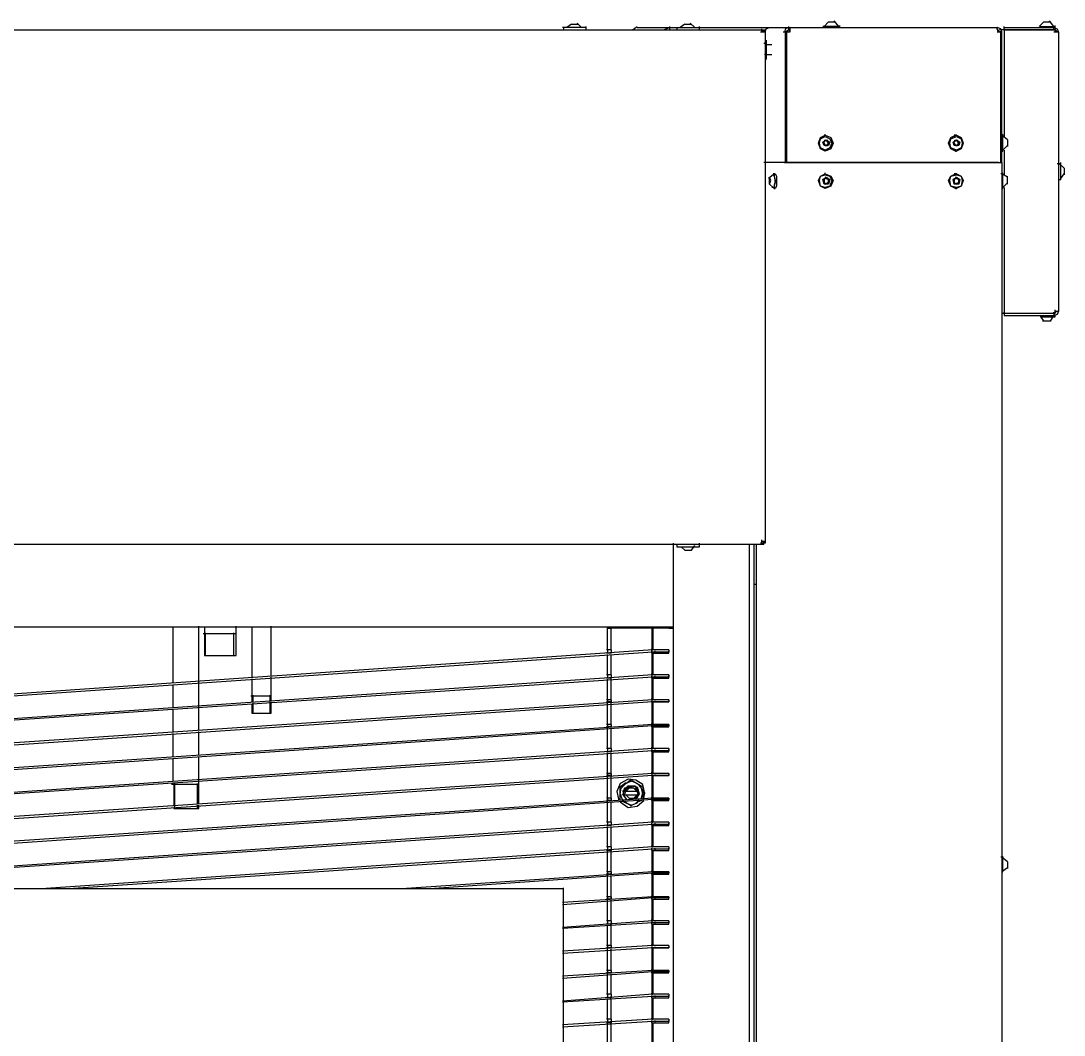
# Model space of a CAD drawing. Header units: inches. Extents: x 144 to 9879, y -166 to 6992.
# Drawn here: x 3281 to 4384, y 2028 to 3100 of the extents above; entities that cross this region are included whole.
import ezdxf

# ---------------------------------------------------------------- set-up
doc = ezdxf.new("R2010")
doc.units = ezdxf.units.IN
doc.header["$MEASUREMENT"] = 0

msp = doc.modelspace()

# ---------------------------------------------------------------- linework, layer by layer
at = {"color": 7}
for points in [[(4145.6, 3094.1), (4140.9, 3100.1)], [(4373.2, 3094.1), (4368.4, 3100.1)], [(2357.4, 3090.5), (4064.2, 3090.5)], [(3878.5, 3092.9), (3853.4, 3092.9)], [(3854.6, 3092.9), (3854.6, 3090.5)], [(3863, 3096.5), (3858.2, 3092.9)], [(3863, 3096.5), (3870.2, 3096.5)], [(3873.8, 3092.9), (3869, 3097.7)], [(3878.5, 3090.5), (3878.5, 3094.1)], [(3927.7, 3090.5), (3932.4, 3094.1)], [(3932.4, 3092.9), (3967.2, 3092.9)], [(3967.2, 3092.9), (3961.2, 3090.5)], [(3967.2, 3090.5), (3967.2, 3094.1)], [(3967.2, 3092.9), (3974.4, 3092.9)], [(3974.4, 3092.9), (3998.3, 3092.9)], [(3974.4, 3092.9), (3974.4, 3090.5)], [(3982.8, 3096.5), (3978, 3092.9)], [(3982.8, 3096.5), (3989.9, 3096.5)], [(3993.5, 3092.9), (3988.7, 3097.7)], [(3998.3, 3090.5), (3998.3, 3094.1)], [(3998.3, 3092.9), (4072.6, 3092.9)], [(4064.2, 3088.1), (4064.2, 3091.7)], [(4064.2, 3090.5), (4066.6, 3090.5)], [(4064.2, 3089.3), (4066.6, 3089.3)], [(4067.8, 3089.3), (4065.4, 3089.3)], [(4066.6, 3090.5), (4069, 3090.5)], [(4066.6, 3090.5), (4066.6, 3089.3)], [(4066.6, 3089.3), (4066.6, 3088.1)], [(4066.6, 3089.3), (4066.6, 3088.1)], [(4067.8, 3088.1), (4069, 3091.7), (4072.6, 3092.9)], [(4067.8, 3089.3), (4067.8, 3088.1)], [(4072.6, 3092.9), (4092.9, 3092.9)], [(4092.9, 3092.9), (4089.4, 3091.7), (4088.2, 3088.1)], [(4092.9, 3090.5), (4089.4, 3088.1)], [(4089.4, 2950.3), (4089.4, 3089.3)], [(4090.6, 3088.1), (4090.6, 3089.3)], [(4090.6, 2950.3), (4090.6, 3089.3)], [(4092.9, 3090.5), (4092.9, 3094.1)], [(4092.9, 3092.9), (4313.3, 3092.9)], [(4092.9, 3092.9), (4094.1, 3091.7), (4094.1, 3088.1)], [(4092.9, 3090.5), (4094.1, 3088.1)], [(4146.8, 3094.1), (4128.9, 3094.1)], [(4134.9, 3098.9), (4130.1, 3094.1)], [(4130.1, 3094.1), (4130.1, 3092.9)], [(4134.9, 3098.9), (4142.1, 3098.9)], [(4146.8, 3092.9), (4146.8, 3095.3)], [(4318.1, 3088.1), (4316.9, 3091.7), (4313.3, 3092.9)], [(4314.5, 3088.1), (4313.3, 3091.7), (4313.3, 3092.9)], [(4315.7, 3088.1), (4313.3, 3091.7)], [(4314.5, 3090.5), (4314.5, 3088.1)], [(4320.5, 3090.5), (4315.7, 3090.5)], [(4316.9, 2950.3), (4316.9, 3089.3)], [(4318.1, 2950.3), (4318.1, 3089.3)], [(4374.4, 3090.5), (4319.3, 3090.5)], [(4320.5, 3090.5), (4320.5, 3094.1)], [(4320.5, 3092.9), (4373.2, 3092.9)], [(4320.5, 3090.5), (4320.5, 3091.7)], [(4320.5, 3090.5), (4320.5, 2977.9)], [(4320.5, 3090.5), (4320.5, 2977.9)], [(4320.5, 3090.5), (4373.2, 3090.5)], [(4362.4, 3098.9), (4357.7, 3094.1)], [(4358.9, 3094.1), (4374.4, 3094.1)], [(4358.9, 3094.1), (4358.9, 3092.9)], [(4362.4, 3098.9), (4369.6, 3098.9)], [(4373.2, 3090.5), (4373.2, 3094.1)], [(4373.2, 3092.9), (4376.8, 3091.7), (4378, 3088.1)], [(4373.2, 3092.9), (4374.4, 3092.9)], [(4373.2, 3090.5), (4373.2, 3091.7)], [(4375.6, 3089.3), (4373.2, 3091.7)], [(4374.4, 3092.9), (4374.4, 3095.3)], [(4374.4, 3088.1), (4374.4, 3091.7)], [(4374.4, 3090.5), (4376.8, 3088.1)], [(4067.8, 3088.1), (4063, 3088.1)], [(4067.8, 3088.1), (4067.8, 3076.1)], [(4067.8, 3088.1), (4067.8, 2550.3)], [(4069, 3060.5), (4069, 3079.7)], [(4069, 3079.7), (4069, 3077.3)], [(4069, 3078.5), (4069, 3079.7)], [(4089.4, 3088.1), (4087, 3088.1)], [(4094.1, 3088.1), (4089.4, 3088.1)], [(4089.4, 3088.1), (4090.6, 3088.1)], [(4090.6, 3088.1), (4090.6, 2950.3)], [(4090.6, 3088.1), (4090.6, 2950.3)], [(4316.9, 3088.1), (4313.3, 3088.1)], [(4318.1, 3088.1), (4315.7, 3088.1)], [(4378, 3088.1), (4373.2, 3088.1)], [(4378, 3088.1), (4378, 2793.4)], [(4069, 3076.1), (4066.6, 3076.1)], [(4067.8, 3076.1), (4067.8, 3077.3)], [(4075, 3074.9), (4067.8, 3074.9)], [(4069, 3077.3), (4069, 3074.9)], [(4069, 3074.9), (4069, 3070.1)], [(4069, 3070.1), (4069, 3064.1)], [(4067.8, 3064.1), (4067.8, 3065.3)], [(4067.8, 3064.1), (4067.8, 2950.3)], [(4075, 3064.1), (4067.8, 3064.1)], [(4067.8, 3064.1), (4069, 3062.9)], [(4069, 3064.1), (4069, 3061.7)], [(4069, 3061.7), (4069, 3059.3)], [(4069, 3060.5), (4069, 3061.7)], [(4090.6, 2991.1), (4090.6, 2992.3)], [(4090.6, 2988.7), (4090.6, 2989.9)], [(4090.6, 2988.7), (4090.6, 2989.9)], [(4131.3, 2979.1), (4137.3, 2976.7), (4139.7, 2970.7), (4137.3, 2964.7), (4131.3, 2962.3), (4126.5, 2964.7), (4124.1, 2970.7), (4126.5, 2976.7), (4131.3, 2979.1)], [(4131.3, 2962.3), (4126.5, 2964.7), (4124.1, 2970.7), (4126.5, 2976.7), (4131.3, 2979.1)], [(4131.3, 2979.1), (4131.3, 2980.3)], [(4270.2, 2979.1), (4275, 2976.7), (4277.4, 2970.7), (4275, 2964.7), (4270.2, 2962.3), (4264.2, 2964.7), (4261.8, 2970.7), (4264.2, 2976.7), (4270.2, 2979.1)], [(4269, 2962.3), (4264.2, 2964.7), (4261.8, 2970.7), (4264.2, 2976.7), (4269, 2979.1)], [(4270.2, 2979.1), (4267.8, 2979.1)], [(4319.3, 2979.1), (4316.9, 2979.1)], [(4324.1, 2974.3), (4318.1, 2979.1)], [(4319.3, 2962.3), (4319.3, 2980.3)], [(4131.3, 2963.5), (4126.5, 2965.9), (4125.3, 2970.7), (4126.5, 2975.5), (4131.3, 2977.9), (4136.1, 2975.5), (4138.5, 2970.7), (4136.1, 2965.9), (4131.3, 2963.5)], [(4132.5, 2974.3), (4136.1, 2971.9), (4134.9, 2968.3), (4130.1, 2968.3), (4128.9, 2971.9), (4132.5, 2974.3)], [(4131.3, 2973.1), (4128.9, 2970.7)], [(4131.3, 2973.1), (4128.9, 2970.7)], [(4133.7, 2973.1), (4130.1, 2973.1)], [(4133.7, 2973.1), (4130.1, 2973.1)], [(4130.1, 2970.7), (4130.1, 2971.9)], [(4130.1, 2970.7), (4131.3, 2968.3)], [(4130.1, 2970.7), (4131.3, 2968.3)], [(4131.3, 2973.1), (4131.3, 2974.3)], [(4131.3, 2968.3), (4131.3, 2969.5)], [(4131.3, 2968.3), (4133.7, 2968.3)], [(4131.3, 2968.3), (4133.7, 2968.3)], [(4134.9, 2970.7), (4132.5, 2974.3)], [(4134.9, 2970.7), (4132.5, 2974.3)], [(4134.9, 2970.7), (4132.5, 2968.3)], [(4133.7, 2973.1), (4133.7, 2974.3)], [(4133.7, 2973.1), (4133.7, 2974.3)], [(4133.7, 2973.1), (4134.9, 2970.7)], [(4133.7, 2968.3), (4134.9, 2971.9)], [(4133.7, 2968.3), (4134.9, 2971.9)], [(4133.7, 2968.3), (4133.7, 2969.5)], [(4133.7, 2968.3), (4133.7, 2969.5)], [(4134.9, 2970.7), (4134.9, 2971.9)], [(4134.9, 2970.7), (4134.9, 2971.9)], [(4134.9, 2970.7), (4134.9, 2971.9)], [(4134.9, 2970.7), (4134.9, 2971.9)], [(4270.2, 2963.5), (4264.2, 2965.9), (4263, 2970.7), (4264.2, 2975.5), (4270.2, 2977.9), (4275, 2975.5), (4276.2, 2970.7), (4275, 2965.9), (4270.2, 2963.5)], [(4270.2, 2974.3), (4273.8, 2971.9), (4272.6, 2968.3), (4267.8, 2968.3), (4266.6, 2971.9), (4270.2, 2974.3)], [(4269, 2973.1), (4266.6, 2970.7)], [(4269, 2973.1), (4266.6, 2970.7)], [(4271.4, 2973.1), (4267.8, 2973.1)], [(4271.4, 2973.1), (4267.8, 2973.1)], [(4267.8, 2970.7), (4267.8, 2971.9)], [(4267.8, 2970.7), (4269, 2968.3)], [(4267.8, 2970.7), (4269, 2968.3)], [(4269, 2973.1), (4269, 2974.3)], [(4269, 2968.3), (4269, 2969.5)], [(4269, 2968.3), (4271.4, 2968.3)], [(4269, 2968.3), (4271.4, 2968.3)], [(4272.6, 2970.7), (4270.2, 2974.3)], [(4272.6, 2970.7), (4270.2, 2974.3)], [(4272.6, 2970.7), (4270.2, 2968.3)], [(4271.4, 2973.1), (4271.4, 2974.3)], [(4271.4, 2973.1), (4271.4, 2974.3)], [(4271.4, 2973.1), (4272.6, 2970.7)], [(4271.4, 2968.3), (4272.6, 2971.9)], [(4271.4, 2968.3), (4272.6, 2971.9)], [(4271.4, 2968.3), (4271.4, 2969.5)], [(4271.4, 2968.3), (4271.4, 2969.5)], [(4272.6, 2970.7), (4272.6, 2971.9)], [(4272.6, 2970.7), (4272.6, 2971.9)], [(4272.6, 2970.7), (4272.6, 2971.9)], [(4272.6, 2970.7), (4272.6, 2971.9)], [(4319.3, 2963.5), (4324.1, 2968.3)], [(4324.1, 2974.3), (4324.1, 2967.1)], [(4131.3, 2962.3), (4131.3, 2963.5)], [(4269, 2962.3), (4270.2, 2962.3)], [(4318.1, 2962.3), (4319.3, 2962.3)], [(4320.5, 2963.5), (4320.5, 2937.2)], [(4320.5, 2963.5), (4320.5, 2937.2)], [(4088.2, 2950.3), (4066.6, 2950.3)], [(4089.4, 2950.3), (4087, 2950.3)], [(4094.1, 2950.3), (4088.2, 2950.3)], [(4088.2, 2950.3), (4089.4, 2950.3)], [(4089.4, 2950.3), (4090.6, 2950.3)], [(4090.6, 2950.3), (4090.6, 2951.5)], [(4090.6, 2950.3), (4316.9, 2950.3)], [(4314.5, 2950.3), (4092.9, 2950.3)], [(4314.5, 2950.3), (4318.1, 2950.3)], [(4318.1, 2950.3), (4318.1, 2951.5)], [(4318.1, 2950.3), (4318.1, 1466.3)], [(4380.4, 2949.1), (4376.8, 2949.1)], [(4384, 2944.3), (4379.2, 2949.1)], [(4380.4, 2932.4), (4380.4, 2950.3)], [(4076.2, 2937.2), (4071.4, 2933.6)], [(4072.6, 2933.6), (4072.6, 2934.8)], [(4072.6, 2933.6), (4072.6, 2934.8)], [(4072.6, 2933.6), (4072.6, 2934.8)], [(4072.6, 2931.2), (4072.6, 2934.8)], [(4072.6, 2933.6), (4072.6, 2934.8)], [(4072.6, 2934.8), (4072.6, 2933.6)], [(4072.6, 2927.6), (4072.6, 2927.6), (4073.8, 2931.2), (4072.6, 2934.8)], [(4076.2, 2937.2), (4077.4, 2938.4), (4077.4, 2936), (4078.6, 2930), (4077.4, 2925.2), (4077.4, 2922.8)], [(4078.6, 2938.4), (4076.2, 2938.4)], [(4076.2, 2937.2), (4077.4, 2936), (4078.6, 2931.2), (4077.4, 2926.4), (4077.4, 2924)], [(4078.6, 2938.4), (4079.8, 2936), (4079.8, 2925.2), (4078.6, 2922.8)], [(4131.3, 2938.4), (4137.3, 2936), (4139.7, 2931.2), (4137.3, 2925.2), (4131.3, 2922.8), (4126.5, 2925.2), (4124.1, 2931.2), (4126.5, 2936), (4131.3, 2938.4)], [(4131.3, 2922.8), (4126.5, 2925.2), (4124.1, 2931.2), (4126.5, 2936), (4131.3, 2938.4)], [(4131.3, 2924), (4126.5, 2925.2), (4125.3, 2931.2), (4126.5, 2936), (4131.3, 2937.2), (4136.1, 2936), (4138.5, 2931.2), (4136.1, 2925.2), (4131.3, 2924)], [(4132.5, 2934.8), (4136.1, 2932.4), (4134.9, 2927.6), (4130.1, 2927.6), (4128.9, 2932.4), (4132.5, 2934.8)], [(4131.3, 2938.4), (4131.3, 2939.6)], [(4134.9, 2932.4), (4131.3, 2934.8)], [(4134.9, 2932.4), (4131.3, 2934.8)], [(4132.5, 2933.6), (4132.5, 2934.8)], [(4132.5, 2933.6), (4132.5, 2934.8)], [(4270.2, 2938.4), (4275, 2936), (4277.4, 2931.2), (4275, 2925.2), (4270.2, 2922.8), (4264.2, 2925.2), (4261.8, 2931.2), (4264.2, 2936), (4270.2, 2938.4)], [(4269, 2922.8), (4264.2, 2925.2), (4261.8, 2931.2), (4264.2, 2936), (4269, 2938.4)], [(4270.2, 2924), (4264.2, 2925.2), (4263, 2931.2), (4264.2, 2936), (4270.2, 2937.2), (4275, 2936), (4276.2, 2931.2), (4275, 2925.2), (4270.2, 2924)], [(4270.2, 2934.8), (4273.8, 2932.4), (4272.6, 2927.6), (4267.8, 2927.6), (4266.6, 2932.4), (4270.2, 2934.8)], [(4270.2, 2938.4), (4267.8, 2938.4)], [(4272.6, 2932.4), (4269, 2934.8)], [(4272.6, 2932.4), (4269, 2934.8)], [(4270.2, 2933.6), (4270.2, 2934.8)], [(4270.2, 2933.6), (4270.2, 2934.8)], [(4319.3, 2938.4), (4316.9, 2938.4)], [(4324.1, 2934.8), (4318.1, 2938.4)], [(4319.3, 2922.8), (4319.3, 2939.6)], [(4324.1, 2927.6), (4324.1, 2936)], [(4380.4, 2933.6), (4384, 2938.4)], [(4384, 2944.3), (4384, 2937.2)], [(4072.6, 2933.6), (4072.6, 2931.2)], [(4072.6, 2933.6), (4072.6, 2931.2)], [(4072.6, 2931.2), (4072.6, 2932.4)], [(4072.6, 2931.2), (4072.6, 2932.4)], [(4072.6, 2931.2), (4072.6, 2932.4)], [(4072.6, 2931.2), (4072.6, 2932.4)], [(4072.6, 2927.6), (4072.6, 2932.4)], [(4072.6, 2931.2), (4072.6, 2927.6)], [(4072.6, 2931.2), (4072.6, 2927.6)], [(4072.6, 2927.6), (4072.6, 2928.8)], [(4072.6, 2927.6), (4072.6, 2928.8)], [(4072.6, 2927.6), (4072.6, 2928.8)], [(4072.6, 2927.6), (4072.6, 2928.8)], [(4072.6, 2927.6), (4072.6, 2928.8)], [(4072.6, 2927.6), (4076.2, 2924)], [(4077.4, 2922.8), (4075, 2925.2)], [(4077.4, 2924), (4075, 2924)], [(4132.5, 2933.6), (4128.9, 2932.4)], [(4132.5, 2933.6), (4128.9, 2932.4)], [(4130.1, 2932.4), (4130.1, 2933.6)], [(4130.1, 2932.4), (4130.1, 2928.8)], [(4130.1, 2932.4), (4130.1, 2928.8)], [(4130.1, 2928.8), (4130.1, 2930)], [(4130.1, 2928.8), (4132.5, 2927.6)], [(4130.1, 2928.8), (4132.5, 2927.6)], [(4134.9, 2928.8), (4131.3, 2927.6)], [(4131.3, 2922.8), (4131.3, 2924)], [(4132.5, 2933.6), (4134.9, 2932.4)], [(4132.5, 2927.6), (4134.9, 2930)], [(4132.5, 2927.6), (4134.9, 2930)], [(4132.5, 2927.6), (4132.5, 2928.8)], [(4134.9, 2932.4), (4134.9, 2933.6)], [(4134.9, 2932.4), (4134.9, 2933.6)], [(4134.9, 2932.4), (4134.9, 2933.6)], [(4134.9, 2932.4), (4134.9, 2933.6)], [(4134.9, 2928.8), (4134.9, 2933.6)], [(4134.9, 2928.8), (4134.9, 2933.6)], [(4134.9, 2932.4), (4134.9, 2928.8)], [(4134.9, 2928.8), (4134.9, 2930)], [(4134.9, 2928.8), (4134.9, 2930)], [(4134.9, 2928.8), (4134.9, 2930)], [(4134.9, 2928.8), (4134.9, 2930)], [(4270.2, 2933.6), (4266.6, 2932.4)], [(4270.2, 2933.6), (4266.6, 2932.4)], [(4267.8, 2932.4), (4267.8, 2933.6)], [(4267.8, 2932.4), (4267.8, 2928.8)], [(4267.8, 2932.4), (4267.8, 2928.8)], [(4267.8, 2928.8), (4267.8, 2930)], [(4267.8, 2928.8), (4270.2, 2927.6)], [(4267.8, 2928.8), (4270.2, 2927.6)], [(4272.6, 2928.8), (4269, 2927.6)], [(4270.2, 2933.6), (4272.6, 2932.4)], [(4270.2, 2927.6), (4272.6, 2930)], [(4270.2, 2927.6), (4272.6, 2930)], [(4270.2, 2927.6), (4270.2, 2928.8)], [(4272.6, 2932.4), (4272.6, 2933.6)], [(4272.6, 2932.4), (4272.6, 2933.6)], [(4272.6, 2932.4), (4272.6, 2933.6)], [(4272.6, 2932.4), (4272.6, 2933.6)], [(4272.6, 2928.8), (4272.6, 2933.6)], [(4272.6, 2928.8), (4272.6, 2933.6)], [(4272.6, 2932.4), (4272.6, 2928.8)], [(4272.6, 2928.8), (4272.6, 2930)], [(4272.6, 2928.8), (4272.6, 2930)], [(4272.6, 2928.8), (4272.6, 2930)], [(4272.6, 2928.8), (4272.6, 2930)], [(4319.3, 2924), (4324.1, 2928.8)], [(4320.5, 2924), (4320.5, 2791)], [(4320.5, 2924), (4320.5, 2791)], [(4378, 2932.4), (4380.4, 2932.4)], [(4077.4, 2922.8), (4078.6, 2922.8)], [(4269, 2922.8), (4270.2, 2922.8)], [(4318.1, 2922.8), (4319.3, 2922.8)], [(4318.1, 2791), (4320.5, 2791)], [(4320.5, 2791), (4320.5, 2792.2)], [(4320.5, 2791), (4320.5, 2788.6)], [(4320.5, 2791), (4373.2, 2791)], [(4320.5, 2791), (4374.4, 2791)], [(4378, 2793.4), (4376.8, 2789.8), (4373.2, 2788.6)], [(4376.8, 2793.4), (4373.2, 2791)], [(4373.2, 2791), (4373.2, 2792.2)], [(4373.2, 2791), (4373.2, 2788.6)], [(4374.4, 2791), (4374.4, 2794.6)], [(4374.4, 2793.4), (4378, 2793.4)], [(4374.4, 2791), (4375.6, 2793.4)], [(4320.5, 2788.6), (4373.2, 2788.6)], [(4358.9, 2788.6), (4358.9, 2787.4)], [(4358.9, 2787.4), (4374.4, 2787.4)], [(4358.9, 2787.4), (4362.4, 2782.6)], [(4369.6, 2782.6), (4361.2, 2782.6)], [(4369.6, 2782.6), (4373.2, 2788.6)], [(4373.2, 2788.6), (4374.4, 2788.6)], [(4374.4, 2787.4), (4374.4, 2789.8)], [(4064.2, 2546.7), (4064.2, 2551.5)], [(4064.2, 2550.3), (4067.8, 2550.3)], [(4066.6, 2550.3), (4066.6, 2547.9)], [(4066.6, 2546.7), (4066.6, 2549.1)], [(4067.8, 2550.3), (4067.8, 2547.9)], [(4064.2, 2546.7), (2356.2, 2546.7)], [(3970.8, 2466.4), (3970.8, 2547.9)], [(3974.4, 2546.7), (3974.4, 2544.3)], [(3974.4, 2544.3), (3998.3, 2544.3)], [(3979.2, 2544.3), (3982.8, 2540.7)], [(3982.8, 2540.7), (3989.9, 2540.7)], [(3989.9, 2540.7), (3993.5, 2545.5)], [(3998.3, 2544.3), (3998.3, 2547.9)], [(4051, 2546.7), (4051, 1418.4)], [(4055.8, 2546.7), (4055.8, 1418.4)], [(4058.2, 2546.7), (4058.2, 1466.3)], [(4066.6, 2547.9), (4063, 2547.9)], [(4066.6, 2546.7), (4063, 2546.7)], [(4067.8, 2547.9), (4065.4, 2547.9)], [(4055.8, 2504.8), (4058.2, 2504.8)], [(3468.9, 2401.8), (3468.9, 2460.4)], [(3508.4, 2452.1), (3508.4, 2460.4)], [(3545.6, 2407.7), (3545.6, 2460.4)], [(3970.8, 2459.2), (3970.8, 2467.6)], [(3970.8, 1418.4), (3970.8, 2460.4)], [(3970.8, 2459.2), (738, 2459.2)], [(3441.4, 2459.2), (3441.4, 2400.6)], [(3508.4, 2452.1), (3473.7, 2452.1)], [(3474.9, 2459.2), (3474.9, 2452.1)], [(3474.9, 2452.1), (3474.9, 2429.3)], [(3476.1, 2429.3), (3476.1, 2453.3)], [(3506, 2429.3), (3506, 2453.3)], [(3508.4, 2429.3), (3508.4, 2453.3)], [(3525.2, 2459.2), (3525.2, 2405.4)], [(3901.3, 2435.3), (3901.3, 2459.2)], [(3901.3, 2458.1), (3904.9, 2458.1)], [(3908.5, 2458.1), (3903.7, 2458.1)], [(3904.9, 2435.3), (3904.9, 2459.2)], [(3944.4, 2458.1), (3907.3, 2458.1)], [(3948, 2458.1), (3943.2, 2458.1)], [(3949.2, 2458.1), (3946.8, 2458.1)], [(3948, 2458.1), (3948, 2435.3)], [(3966, 2458.1), (3948, 2458.1)], [(3949.2, 2458.1), (3949.2, 2435.3)], [(3966, 2458.1), (3970.8, 2458.1)], [(3949.2, 2435.3), (3185, 2382.6)], [(3949.2, 2432.9), (3185, 2380.2)], [(3474.9, 2429.3), (3508.4, 2429.3)], [(3904.9, 2435.3), (3900.1, 2435.3)], [(3904.9, 2431.7), (3900.1, 2431.7)], [(3901.3, 2435.3), (3901.3, 2431.7)], [(3901.3, 2431.7), (3901.3, 2432.9)], [(3901.3, 2408.9), (3901.3, 2430.5)], [(3904.9, 2435.3), (3904.9, 2431.7)], [(3904.9, 2431.7), (3904.9, 2432.9)], [(3904.9, 2408.9), (3904.9, 2430.5)], [(3948, 2434.1), (3948, 2436.5)], [(3966, 2435.3), (3948, 2435.3)], [(3948, 2435.3), (3949.2, 2435.3)], [(3948, 2431.7), (3948, 2434.1)], [(3966, 2432.9), (3948, 2432.9)], [(3948, 2431.7), (3948, 2408.9)], [(3948, 2431.7), (3949.2, 2431.7)], [(3949.2, 2431.7), (3949.2, 2408.9)], [(3949.2, 2431.7), (3966, 2431.7)], [(3951.6, 2431.7), (3951.6, 2434.1)], [(3966, 2435.3), (3966, 2432.9)], [(3966, 2431.7), (3966, 2434.1)], [(3949.2, 2408.9), (3185, 2356.2)], [(3949.2, 2406.5), (3185, 2355)], [(3545.6, 2386.2), (3545.6, 2406.5)], [(3904.9, 2408.9), (3900.1, 2408.9)], [(3904.9, 2405.4), (3900.1, 2405.4)], [(3901.3, 2408.9), (3901.3, 2405.4)], [(3901.3, 2405.4), (3901.3, 2406.5)], [(3904.9, 2408.9), (3904.9, 2405.4)], [(3904.9, 2405.4), (3904.9, 2406.5)], [(3904.9, 2382.6), (3904.9, 2405.4)], [(3948, 2408.9), (3948, 2410.1)], [(3966, 2408.9), (3948, 2408.9)], [(3948, 2408.9), (3949.2, 2408.9)], [(3948, 2405.4), (3948, 2407.7)], [(3966, 2406.5), (3948, 2406.5)], [(3948, 2405.4), (3948, 2382.6)], [(3948, 2405.4), (3949.2, 2405.4)], [(3949.2, 2405.4), (3949.2, 2382.6)], [(3949.2, 2405.4), (3966, 2405.4)], [(3951.6, 2405.4), (3951.6, 2407.7)], [(3966, 2408.9), (3966, 2406.5)], [(3966, 2405.4), (3966, 2407.7)], [(3441.4, 2398.2), (3441.4, 2374.2)], [(3468.9, 2376.6), (3468.9, 2401.8)], [(3525.2, 2404.2), (3525.2, 2386.2)], [(3901.3, 2382.6), (3901.3, 2404.2)], [(3545.6, 2386.2), (3524, 2386.2)], [(3525.2, 2386.2), (3525.2, 2380.2)], [(3526.4, 2380.2), (3526.4, 2387.4)], [(3544.4, 2381.4), (3544.4, 2387.4)], [(3545.6, 2381.4), (3545.6, 2387.4)], [(3948, 2382.6), (3948, 2383.8)], [(3949.2, 2382.6), (3185, 2331.1)], [(3949.2, 2380.2), (3185, 2328.7)], [(3441.4, 2371.8), (3441.4, 2347.9)], [(3468.9, 2350.3), (3468.9, 2375.4)], [(3525.2, 2377.8), (3525.2, 2368.2)], [(3526.4, 2368.2), (3526.4, 2379)], [(3544.4, 2368.2), (3544.4, 2380.2)], [(3545.6, 2368.2), (3545.6, 2380.2)], [(3904.9, 2382.6), (3900.1, 2382.6)], [(3904.9, 2380.2), (3900.1, 2380.2)], [(3901.3, 2382.6), (3901.3, 2380.2)], [(3901.3, 2379), (3901.3, 2381.4)], [(3901.3, 2356.2), (3901.3, 2379)], [(3904.9, 2382.6), (3904.9, 2380.2)], [(3904.9, 2380.2), (3904.9, 2381.4)], [(3904.9, 2356.2), (3904.9, 2379)], [(3966, 2382.6), (3948, 2382.6)], [(3948, 2382.6), (3949.2, 2382.6)], [(3948, 2380.2), (3948, 2381.4)], [(3966, 2380.2), (3948, 2380.2)], [(3948, 2380.2), (3948, 2356.2)], [(3948, 2380.2), (3949.2, 2380.2)], [(3949.2, 2380.2), (3949.2, 2356.2)], [(3949.2, 2380.2), (3966, 2380.2)], [(3951.6, 2380.2), (3951.6, 2381.4)], [(3966, 2382.6), (3966, 2380.2)], [(3966, 2380.2), (3966, 2381.4)], [(3525.2, 2368.2), (3545.6, 2368.2)], [(3949.2, 2356.2), (3185, 2304.7)], [(3949.2, 2355), (3185, 2302.3)], [(3904.9, 2356.2), (3900.1, 2356.2)], [(3904.9, 2353.8), (3900.1, 2353.8)], [(3901.3, 2356.2), (3901.3, 2353.8)], [(3901.3, 2353.8), (3901.3, 2355)], [(3901.3, 2331.1), (3901.3, 2352.6)], [(3904.9, 2356.2), (3904.9, 2353.8)], [(3904.9, 2353.8), (3904.9, 2355)], [(3904.9, 2331.1), (3904.9, 2352.6)], [(3948, 2356.2), (3948, 2357.4)], [(3966, 2356.2), (3948, 2356.2)], [(3948, 2356.2), (3949.2, 2356.2)], [(3948, 2353.8), (3948, 2356.2)], [(3966, 2355), (3948, 2355)], [(3948, 2353.8), (3948, 2331.1)], [(3948, 2353.8), (3949.2, 2353.8)], [(3949.2, 2353.8), (3949.2, 2331.1)], [(3949.2, 2353.8), (3966, 2353.8)], [(3951.6, 2353.8), (3951.6, 2356.2)], [(3966, 2356.2), (3966, 2355)], [(3966, 2353.8), (3966, 2356.2)], [(3441.4, 2346.7), (3441.4, 2322.7)], [(3468.9, 2323.9), (3468.9, 2349.1)], [(3949.2, 2331.1), (3185, 2278.4)], [(3949.2, 2328.7), (3185, 2277.2)], [(3904.9, 2331.1), (3900.1, 2331.1)], [(3901.3, 2331.1), (3901.3, 2327.5)], [(3901.3, 2327.5), (3901.3, 2328.7)], [(3904.9, 2331.1), (3904.9, 2327.5)], [(3904.9, 2327.5), (3904.9, 2328.7)], [(3948, 2331.1), (3948, 2332.3)], [(3966, 2331.1), (3948, 2331.1)], [(3948, 2331.1), (3949.2, 2331.1)], [(3948, 2327.5), (3948, 2329.9)], [(3966, 2328.7), (3948, 2328.7)], [(3951.6, 2327.5), (3951.6, 2329.9)], [(3966, 2331.1), (3966, 2328.7)], [(3966, 2327.5), (3966, 2329.9)], [(3441.4, 2320.3), (3441.4, 2296.4)], [(3468.9, 2297.6), (3468.9, 2322.7)], [(3904.9, 2327.5), (3900.1, 2327.5)], [(3901.3, 2304.7), (3901.3, 2326.3)], [(3904.9, 2304.7), (3904.9, 2326.3)], [(3948, 2327.5), (3948, 2304.7)], [(3948, 2327.5), (3949.2, 2327.5)], [(3949.2, 2327.5), (3949.2, 2304.7)], [(3949.2, 2327.5), (3966, 2327.5)], [(3948, 2304.7), (3948, 2305.9)], [(3949.2, 2304.7), (3185, 2253.2)], [(3949.2, 2302.3), (3185, 2250.8)], [(3468.9, 2292.8), (3468.9, 2297.6)], [(3904.9, 2304.7), (3900.1, 2304.7)], [(3904.9, 2302.3), (3900.1, 2302.3)], [(3901.3, 2304.7), (3901.3, 2302.3)], [(3901.3, 2301.1), (3901.3, 2303.5)], [(3901.3, 2278.4), (3901.3, 2301.1)], [(3904.9, 2304.7), (3904.9, 2302.3)], [(3904.9, 2301.1), (3904.9, 2303.5)], [(3904.9, 2278.4), (3904.9, 2301.1)], [(3940.8, 2283.2), (3938.4, 2292.8), (3931.2, 2297.6), (3922.9, 2298.7), (3914.5, 2294), (3910.9, 2285.6), (3913.3, 2276)], [(3914.5, 2290.4), (3920.5, 2295.2)], [(3920.5, 2294), (3926.5, 2298.7)], [(3932.4, 2294), (3926.5, 2296.4), (3920.5, 2294)], [(3926.5, 2297.6), (3932.4, 2294)], [(3966, 2304.7), (3948, 2304.7)], [(3948, 2304.7), (3949.2, 2304.7)], [(3948, 2302.3), (3948, 2303.5)], [(3966, 2302.3), (3948, 2302.3)], [(3948, 2302.3), (3948, 2278.4)], [(3948, 2302.3), (3949.2, 2302.3)], [(3949.2, 2302.3), (3949.2, 2278.4)], [(3949.2, 2302.3), (3966, 2302.3)], [(3951.6, 2302.3), (3951.6, 2303.5)], [(3966, 2304.7), (3966, 2302.3)], [(3966, 2302.3), (3966, 2303.5)], [(3468.9, 2292.8), (3440.2, 2292.8)], [(3441.4, 2294), (3441.4, 2292.8)], [(3442.6, 2292.8), (3442.6, 2270)], [(3443.8, 2270), (3443.8, 2294)], [(3467.7, 2272.4), (3467.7, 2294)], [(3468.9, 2272.4), (3468.9, 2294)], [(3914.5, 2283.2), (3915.7, 2289.2), (3920.5, 2294)], [(3914.5, 2283.2), (3914.5, 2291.6)], [(3914.5, 2277.2), (3914.5, 2284.4)], [(3920.5, 2285.6), (3916.9, 2285.6)], [(3918.1, 2285.6), (3922.9, 2291.6), (3930.1, 2291.6), (3933.6, 2285.6)], [(3921.7, 2277.2), (3918.1, 2282), (3919.3, 2289.2), (3925.3, 2291.6), (3932.4, 2290.4), (3934.8, 2283.2)], [(3918.1, 2282), (3918.1, 2286.8)], [(3924.1, 2277.2), (3930.1, 2278.4), (3933.6, 2283.2), (3931.2, 2288), (3925.3, 2290.4), (3920.5, 2288), (3919.3, 2282)], [(3932.4, 2285.6), (3919.3, 2285.6)], [(3932.4, 2285.6), (3928.9, 2289.2), (3924.1, 2289.2), (3920.5, 2285.6)], [(3933.6, 2285.6), (3931.2, 2285.6)], [(3938.4, 2283.2), (3937.2, 2289.2), (3932.4, 2294)], [(3932.4, 2294), (3938.4, 2290.4)], [(3933.6, 2285.6), (3933.6, 2282)], [(3937.2, 2278.4), (3938.4, 2284.4)], [(3938.4, 2290.4), (3938.4, 2283.2)], [(3939.6, 2278.4), (3940.8, 2284.4)], [(3949.2, 2278.4), (3185, 2226.9)], [(3949.2, 2277.2), (3185, 2224.5)], [(3904.9, 2278.4), (3900.1, 2278.4)], [(3904.9, 2276), (3900.1, 2276)], [(3901.3, 2278.4), (3901.3, 2276)], [(3901.3, 2276), (3901.3, 2277.2)], [(3901.3, 2253.2), (3901.3, 2274.8)], [(3904.9, 2278.4), (3904.9, 2276)], [(3904.9, 2276), (3904.9, 2277.2)], [(3904.9, 2253.2), (3904.9, 2274.8)], [(3914.5, 2283.2), (3916.9, 2276)], [(3914.5, 2274.8), (3922.9, 2268.8), (3932.4, 2270), (3939.6, 2276)], [(3921.7, 2277.2), (3916.9, 2283.2)], [(3920.5, 2273.6), (3916.9, 2276)], [(3918.1, 2282), (3920.5, 2282)], [(3918.1, 2274.8), (3920.5, 2273.6)], [(3926.5, 2270), (3919.3, 2274.8)], [(3920.5, 2282), (3932.4, 2282)], [(3920.5, 2282), (3924.1, 2278.4), (3928.9, 2278.4), (3932.4, 2282)], [(3920.5, 2273.6), (3926.5, 2271.2), (3932.4, 2273.6)], [(3932.4, 2273.6), (3925.3, 2270)], [(3933.6, 2282), (3930.1, 2277.2)], [(3934.8, 2283.2), (3931.2, 2277.2)], [(3937.2, 2276), (3931.2, 2273.6)], [(3932.4, 2282), (3933.6, 2282)], [(3932.4, 2273.6), (3934.8, 2277.2)], [(3938.4, 2283.2), (3938.4, 2277.2)], [(3948, 2278.4), (3948, 2279.6)], [(3966, 2278.4), (3948, 2278.4)], [(3948, 2278.4), (3949.2, 2278.4)], [(3948, 2276), (3948, 2278.4)], [(3966, 2277.2), (3948, 2277.2)], [(3948, 2276), (3948, 2253.2)], [(3948, 2276), (3949.2, 2276)], [(3949.2, 2276), (3949.2, 2253.2)], [(3949.2, 2276), (3966, 2276)], [(3951.6, 2276), (3951.6, 2278.4)], [(3966, 2278.4), (3966, 2277.2)], [(3966, 2276), (3966, 2278.4)], [(3442.6, 2268.8), (3442.6, 2267.6)], [(3442.6, 2267.6), (3468.9, 2267.6)], [(3443.8, 2267.6), (3443.8, 2270)], [(3467.7, 2267.6), (3467.7, 2271.2)], [(3468.9, 2267.6), (3468.9, 2271.2)], [(3949.2, 2253.2), (3185, 2200.5)], [(3949.2, 2250.8), (3185, 2199.3)], [(3904.9, 2253.2), (3900.1, 2253.2)], [(3901.3, 2253.2), (3901.3, 2249.6)], [(3901.3, 2249.6), (3901.3, 2250.8)], [(3904.9, 2253.2), (3904.9, 2249.6)], [(3904.9, 2249.6), (3904.9, 2250.8)], [(3948, 2253.2), (3948, 2254.4)], [(3966, 2253.2), (3948, 2253.2)], [(3948, 2253.2), (3949.2, 2253.2)], [(3948, 2249.6), (3948, 2252)], [(3966, 2250.8), (3948, 2250.8)], [(3951.6, 2249.6), (3951.6, 2252)], [(3966, 2253.2), (3966, 2250.8)], [(3966, 2249.6), (3966, 2252)], [(3904.9, 2249.6), (3900.1, 2249.6)], [(3901.3, 2226.9), (3901.3, 2248.4)], [(3904.9, 2226.9), (3904.9, 2248.4)], [(3948, 2249.6), (3948, 2226.9)], [(3948, 2249.6), (3949.2, 2249.6)], [(3949.2, 2249.6), (3949.2, 2226.9)], [(3949.2, 2249.6), (3966, 2249.6)], [(3949.2, 2226.9), (3302.4, 2182.6)], [(3949.2, 2224.5), (3331.2, 2182.6)], [(3904.9, 2226.9), (3900.1, 2226.9)], [(3904.9, 2223.3), (3900.1, 2223.3)], [(3901.3, 2226.9), (3901.3, 2223.3)], [(3901.3, 2223.3), (3901.3, 2224.5)], [(3901.3, 2200.5), (3901.3, 2223.3)], [(3904.9, 2226.9), (3904.9, 2223.3)], [(3904.9, 2223.3), (3904.9, 2224.5)], [(3904.9, 2200.5), (3904.9, 2223.3)], [(3948, 2226.9), (3948, 2228.1)], [(3966, 2226.9), (3948, 2226.9)], [(3948, 2226.9), (3949.2, 2226.9)], [(3948, 2223.3), (3948, 2225.7)], [(3966, 2224.5), (3948, 2224.5)], [(3948, 2223.3), (3948, 2200.5)], [(3948, 2223.3), (3949.2, 2223.3)], [(3949.2, 2223.3), (3949.2, 2200.5)], [(3949.2, 2223.3), (3966, 2223.3)], [(3951.6, 2223.3), (3951.6, 2225.7)], [(3966, 2226.9), (3966, 2224.5)], [(3966, 2223.3), (3966, 2225.7)], [(4319.3, 2216.1), (4316.9, 2216.1)], [(4324.1, 2211.3), (4318.1, 2216.1)], [(4319.3, 2200.5), (4319.3, 2217.3)], [(4324.1, 2211.3), (4324.1, 2204.1)], [(3949.2, 2200.5), (3683.3, 2182.6)], [(3949.2, 2199.3), (3713.3, 2182.6)], [(3904.9, 2200.5), (3900.1, 2200.5)], [(3904.9, 2198.1), (3900.1, 2198.1)], [(3901.3, 2200.5), (3901.3, 2198.1)], [(3901.3, 2196.9), (3901.3, 2199.3)], [(3901.3, 2174.2), (3901.3, 2196.9)], [(3904.9, 2200.5), (3904.9, 2198.1)], [(3904.9, 2198.1), (3904.9, 2199.3)], [(3904.9, 2174.2), (3904.9, 2196.9)], [(3948, 2200.5), (3948, 2201.7)], [(3966, 2200.5), (3948, 2200.5)], [(3948, 2200.5), (3949.2, 2200.5)], [(3966, 2199.3), (3948, 2199.3)], [(3948, 2198.1), (3948, 2199.3)], [(3948, 2198.1), (3948, 2174.2)], [(3948, 2198.1), (3949.2, 2198.1)], [(3949.2, 2198.1), (3949.2, 2174.2)], [(3949.2, 2198.1), (3966, 2198.1)], [(3951.6, 2198.1), (3951.6, 2200.5)], [(3966, 2200.5), (3966, 2199.3)], [(3966, 2198.1), (3966, 2200.5)], [(4318.1, 2200.5), (4319.3, 2200.5)], [(4319.3, 2201.7), (4324.1, 2205.3)], [(3854.6, 2182.6), (853, 2182.6)], [(3949.2, 2174.2), (3853.4, 2168.2)], [(3854.6, 960.8), (3854.6, 2183.8)], [(3904.9, 2174.2), (3900.1, 2174.2)], [(3901.3, 2174.2), (3901.3, 2171.8)], [(3904.9, 2174.2), (3904.9, 2171.8)], [(3948, 2174.2), (3948, 2175.4)], [(3966, 2174.2), (3948, 2174.2)], [(3948, 2174.2), (3949.2, 2174.2)], [(3948, 2171.8), (3948, 2174.2)], [(3951.6, 2171.8), (3951.6, 2174.2)], [(3966, 2174.2), (3966, 2173)], [(3966, 2171.8), (3966, 2174.2)], [(3949.2, 2173), (3853.4, 2165.8)], [(3904.9, 2171.8), (3900.1, 2171.8)], [(3901.3, 2171.8), (3901.3, 2173)], [(3901.3, 2149), (3901.3, 2170.6)], [(3904.9, 2171.8), (3904.9, 2173)], [(3904.9, 2149), (3904.9, 2170.6)], [(3966, 2173), (3948, 2173)], [(3948, 2171.8), (3948, 2149)], [(3948, 2171.8), (3949.2, 2171.8)], [(3949.2, 2171.8), (3949.2, 2149)], [(3949.2, 2171.8), (3966, 2171.8)], [(3949.2, 2149), (3853.4, 2141.8)], [(3949.2, 2146.6), (3853.4, 2140.6)], [(3904.9, 2149), (3900.1, 2149)], [(3904.9, 2145.4), (3900.1, 2145.4)], [(3901.3, 2149), (3901.3, 2145.4)], [(3901.3, 2145.4), (3901.3, 2146.6)], [(3901.3, 2122.7), (3901.3, 2144.2)], [(3904.9, 2149), (3904.9, 2145.4)], [(3904.9, 2145.4), (3904.9, 2146.6)], [(3904.9, 2122.7), (3904.9, 2145.4)], [(3948, 2149), (3948, 2150.2)], [(3966, 2149), (3948, 2149)], [(3948, 2149), (3949.2, 2149)], [(3948, 2145.4), (3948, 2147.8)], [(3966, 2146.6), (3948, 2146.6)], [(3948, 2145.4), (3948, 2122.7)], [(3948, 2145.4), (3949.2, 2145.4)], [(3949.2, 2145.4), (3949.2, 2122.7)], [(3949.2, 2145.4), (3966, 2145.4)], [(3951.6, 2145.4), (3951.6, 2147.8)], [(3966, 2149), (3966, 2146.6)], [(3966, 2145.4), (3966, 2147.8)], [(3949.2, 2122.7), (3853.4, 2116.7)], [(3949.2, 2120.3), (3853.4, 2114.3)], [(3904.9, 2122.7), (3900.1, 2122.7)], [(3904.9, 2120.3), (3900.1, 2120.3)], [(3901.3, 2122.7), (3901.3, 2120.3)], [(3901.3, 2119.1), (3901.3, 2121.5)], [(3901.3, 2096.3), (3901.3, 2119.1)], [(3904.9, 2122.7), (3904.9, 2120.3)], [(3904.9, 2120.3), (3904.9, 2121.5)], [(3904.9, 2096.3), (3904.9, 2119.1)], [(3948, 2122.7), (3948, 2123.9)], [(3966, 2122.7), (3948, 2122.7)], [(3948, 2122.7), (3949.2, 2122.7)], [(3948, 2120.3), (3948, 2121.5)], [(3966, 2120.3), (3948, 2120.3)], [(3948, 2120.3), (3948, 2096.3)], [(3948, 2120.3), (3949.2, 2120.3)], [(3949.2, 2120.3), (3949.2, 2096.3)], [(3949.2, 2120.3), (3966, 2120.3)], [(3951.6, 2120.3), (3951.6, 2121.5)], [(3966, 2122.7), (3966, 2120.3)], [(3966, 2120.3), (3966, 2121.5)], [(3949.2, 2096.3), (3853.4, 2090.3)], [(3904.9, 2096.3), (3900.1, 2096.3)], [(3901.3, 2096.3), (3901.3, 2093.9)], [(3904.9, 2096.3), (3904.9, 2093.9)], [(3948, 2096.3), (3948, 2097.5)], [(3966, 2096.3), (3948, 2096.3)], [(3948, 2096.3), (3949.2, 2096.3)], [(3948, 2093.9), (3948, 2096.3)], [(3951.6, 2093.9), (3951.6, 2096.3)], [(3966, 2096.3), (3966, 2095.1)], [(3966, 2093.9), (3966, 2096.3)], [(3949.2, 2095.1), (3853.4, 2087.9)], [(3904.9, 2093.9), (3900.1, 2093.9)], [(3901.3, 2093.9), (3901.3, 2095.1)], [(3901.3, 2071.2), (3901.3, 2092.7)], [(3904.9, 2093.9), (3904.9, 2095.1)], [(3904.9, 2071.2), (3904.9, 2092.7)], [(3966, 2095.1), (3948, 2095.1)], [(3948, 2093.9), (3948, 2071.2)], [(3948, 2093.9), (3949.2, 2093.9)], [(3949.2, 2093.9), (3949.2, 2071.2)], [(3949.2, 2093.9), (3966, 2093.9)], [(3949.2, 2071.2), (3853.4, 2064)], [(3949.2, 2068.8), (3853.4, 2062.8)], [(3904.9, 2071.2), (3900.1, 2071.2)], [(3904.9, 2067.6), (3900.1, 2067.6)], [(3901.3, 2071.2), (3901.3, 2067.6)], [(3901.3, 2067.6), (3901.3, 2068.8)], [(3901.3, 2044.8), (3901.3, 2066.4)], [(3904.9, 2071.2), (3904.9, 2067.6)], [(3904.9, 2067.6), (3904.9, 2068.8)], [(3904.9, 2044.8), (3904.9, 2066.4)], [(3948, 2071.2), (3948, 2072.4)], [(3966, 2071.2), (3948, 2071.2)], [(3948, 2071.2), (3949.2, 2071.2)], [(3948, 2067.6), (3948, 2070)], [(3966, 2068.8), (3948, 2068.8)], [(3948, 2067.6), (3948, 2044.8)], [(3948, 2067.6), (3949.2, 2067.6)], [(3949.2, 2067.6), (3949.2, 2044.8)], [(3949.2, 2067.6), (3966, 2067.6)], [(3951.6, 2067.6), (3951.6, 2070)], [(3966, 2071.2), (3966, 2068.8)], [(3966, 2067.6), (3966, 2070)], [(3949.2, 2044.8), (3853.4, 2038.8)], [(3949.2, 2042.4), (3853.4, 2036.4)], [(3904.9, 2044.8), (3900.1, 2044.8)], [(3904.9, 2041.2), (3900.1, 2041.2)], [(3901.3, 2044.8), (3901.3, 2041.2)], [(3901.3, 2041.2), (3901.3, 2042.4)], [(3901.3, 2018.5), (3901.3, 2041.2)], [(3904.9, 2044.8), (3904.9, 2041.2)], [(3904.9, 2041.2), (3904.9, 2042.4)], [(3904.9, 2018.5), (3904.9, 2041.2)], [(3948, 2044.8), (3948, 2046)], [(3966, 2044.8), (3948, 2044.8)], [(3948, 2044.8), (3949.2, 2044.8)], [(3948, 2041.2), (3948, 2043.6)], [(3966, 2042.4), (3948, 2042.4)], [(3948, 2041.2), (3948, 2018.5)], [(3948, 2041.2), (3949.2, 2041.2)], [(3949.2, 2041.2), (3949.2, 2018.5)], [(3949.2, 2041.2), (3966, 2041.2)], [(3951.6, 2041.2), (3951.6, 2043.6)], [(3966, 2044.8), (3966, 2042.4)], [(3966, 2041.2), (3966, 2043.6)]]:
    msp.add_lwpolyline(points, dxfattribs=at)

doc.saveas('drawing.dxf')
